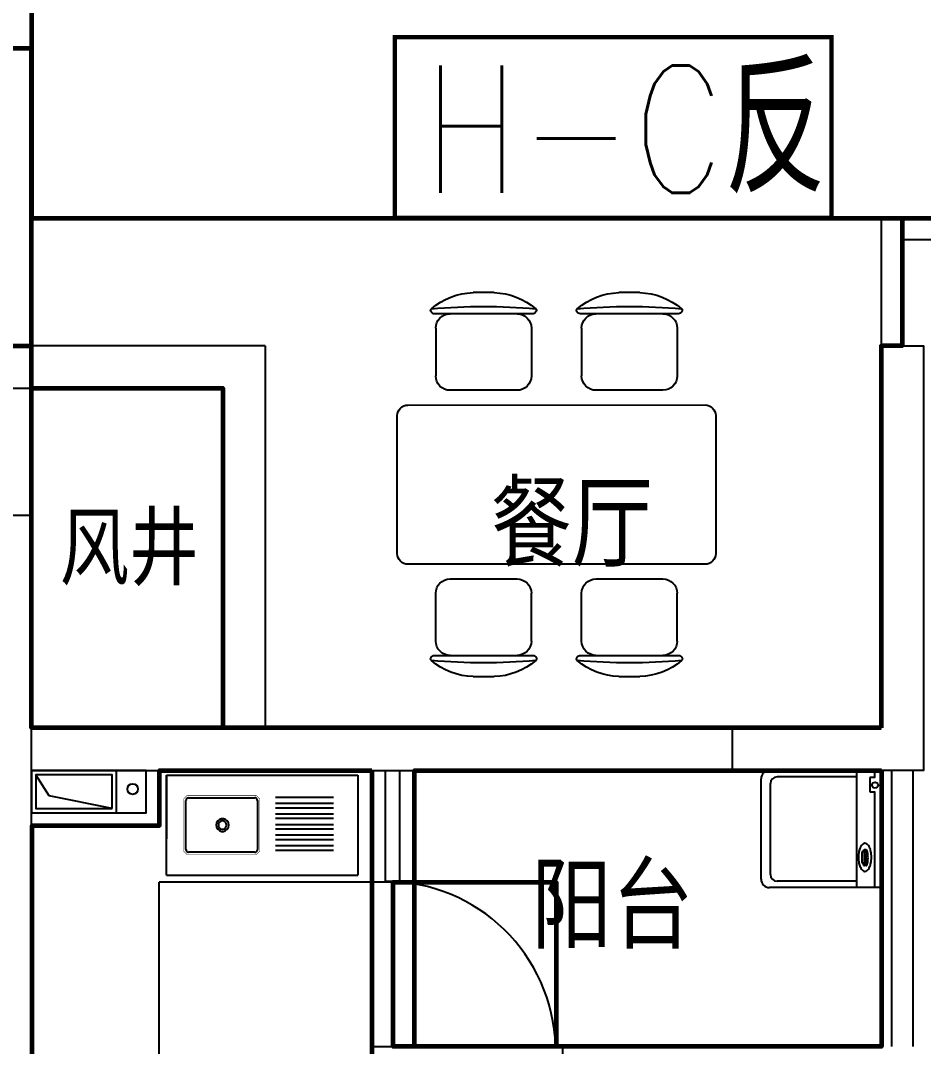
# Model space of a CAD drawing. Extents: x -355483 to -326583, y -641147 to -611949.
# Drawn here: x -337435 to -333183, y -621849 to -617018 of the extents above; entities that cross this region are included whole.
import ezdxf

# ---------------------------------------------------------------- set-up
doc = ezdxf.new("R2010")
doc.units = 0
doc.header["$LTSCALE"] = 1000
doc.header["$MEASUREMENT"] = 0
doc.linetypes.add('HIDDEN', pattern=[7, 5, -2])
doc.layers.get('0').update_dxf_attribs({"linetype": 'CONTINUOUS'})
for name, color, linetype in [('FURNITURE', 55, 'CONTINUOUS'), ('PUB_TEXT', 7, 'CONTINUOUS'), ('TOTHER', 223, 'CONTINUOUS'), ('WALL', 2, 'CONTINUOUS'), ('WINDOW', 3, 'CONTINUOUS'), ('厨房', 8, 'CONTINUOUS'), ('家具', 145, 'CONTINUOUS')]:
    doc.layers.add(name, color=color, linetype=linetype)
for name, color, linetype, lineweight in [('GT_厨房', 4, 'CONTINUOUS', 60), ('GT_玄关', 40, 'CONTINUOUS', 60), ('GT_过道', 30, 'CONTINUOUS', 60), ('GT_门', 245, 'CONTINUOUS', 60), ('GT_阳台', 6, 'CONTINUOUS', 60), ('GT_风机房', 230, 'CONTINUOUS', 60), ('GT_餐厅', 3, 'CONTINUOUS', 60)]:
    doc.layers.add(name, color=color, linetype=linetype, lineweight=lineweight)
doc.styles.add('-黑体', font='simhei.ttf', dxfattribs={"width": 0.7})
doc.styles.add('_HZTXT', font='txt.shx', dxfattribs={"width": 0.8, "bigfont": 'hztxt.shx'})
doc.styles.get("Standard").update_dxf_attribs({"font": 'GBENOR', "bigfont": 'GBCBIG'})

# ---------------------------------------------------------------- blocks, each defined once
blk = doc.blocks.new('M_E16')
for p, q in [((-358.7, -350.6), (-358.7, -119.3)), ((-346.9, -107.1), (-34.1, -107.1)), ((-22.3, -119.3), (-22.3, -350.6)), ((63.3, -103.3), (335.6, -103.3)), ((63.3, -131.7), (335.6, -131.7)), ((63.3, -153.3), (335.6, -153.3)), ((63.3, -181.7), (335.6, -181.7)), ((63.3, -203.3), (335.6, -203.3)), ((63.3, -231.7), (335.6, -231.7)), ((63.3, -253.3), (335.6, -253.3)), ((63.3, -281.7), (335.6, -281.7)), ((63.3, -303.3), (335.6, -303.3)), ((63.3, -331.7), (335.6, -331.7)), ((-34.1, -362.8), (-346.9, -362.8)), ((63.3, -353.3), (335.6, -353.3))]:
    blk.add_line(p, q)
for points, const_width in [([(-352.8, -95), (-370.5, -113.2)], 1.91), ([(-352.8, -95), (-28.2, -95)], 1.8), ([(-10.5, -113.2), (-28.2, -95)], 1.91), ([(-370.5, -356.7), (-370.5, -113.2)], 2), ([(-10.5, -113.2), (-10.5, -356.7)], 2), ([(-370.5, -356.7), (-352.8, -375)], 1.91), ([(-28.2, -375), (-352.8, -375)], 1.8), ([(-28.2, -375), (-10.5, -356.7)], 1.91)]:
    blk.add_lwpolyline(points, dxfattribs=dict(const_width=const_width))
for points in [[(-346.9, -107.1), (-350.9, -107.9), (-354.4, -110), (-357.1, -113.2), (-358.5, -117.2), (-358.7, -119.3)], [(-22.3, -119.3), (-23, -115.1), (-25, -111.5), (-28.2, -108.8), (-32, -107.3), (-34.1, -107.1)], [(-216.3, -235), (-214.5, -245.4), (-209.4, -254.5), (-201.5, -261.3), (-191.9, -264.9), (-181.7, -264.9), (-172, -261.3), (-164.2, -254.5), (-159.1, -245.4), (-157.3, -235), (-159.1, -224.6), (-164.2, -215.4), (-172, -208.6), (-181.7, -205), (-191.9, -205), (-201.5, -208.6), (-209.4, -215.4), (-214.5, -224.6), (-216.3, -235)], [(-206, -235), (-204.8, -241.7), (-201.5, -247.7), (-196.4, -252.1), (-190.1, -254.4), (-183.5, -254.4), (-177.2, -252.1), (-172.1, -247.7), (-168.8, -241.7), (-167.6, -235), (-168.8, -228.2), (-172.1, -222.2), (-177.2, -217.8), (-183.5, -215.5), (-190.1, -215.5), (-196.4, -217.8), (-201.5, -222.2), (-204.8, -228.2), (-206, -235)], [(-358.7, -350.6), (-358, -354.8), (-355.9, -358.4), (-352.8, -361.2), (-348.9, -362.6), (-346.9, -362.8)], [(-34.1, -362.8), (-30, -362.1), (-26.5, -359.9), (-23.9, -356.7), (-22.4, -352.7), (-22.3, -350.6)]]:
    blk.add_lwpolyline(points)
at = {"layer": 'TOTHER', "linetype": 'Continuous'}
for p, q in [((-450, 0), (450, 0)), ((-450, -470.6), (-450, 0)), ((450, 0), (450, -470.6)), ((-450, -470.6), (450, -470.6))]:
    blk.add_line(p, q, dxfattribs=at)
at = {"layer": 'TOTHER', "linetype": 'HIDDEN'}
blk.add_line((-450, 0), (-450, -300), dxfattribs=at)
at = {"width": 0.8, "flags": 9}
for tag in ['XSIZE', 'YSIZE']:
    blk.add_attdef(tag, (0, 0), '', height=0.5, dxfattribs=at)
blk = doc.blocks.new('M_A2ZXL')
blk.add_line((-0.4717, 0), (-0.4717, -0.9996))
blk.add_arc((-0.5, 0), 1, 271.62314, 0)
blk = doc.blocks.new('A$C2617630B')
at = {"color": 1}
for p, q in [((140.2, 517.8), (240, 580)), ((80, 220), (140.2, 517.8)), ((60, 200), (260, 200))]:
    blk.add_line(p, q, dxfattribs=at)
for points in [[(60, 60), (260, 60), (260, 600), (60, 600)], [(80, 220), (240, 220), (240, 580), (80, 580)]]:
    blk.add_lwpolyline(points, close=True, dxfattribs=at)
blk.add_circle((172.3, 124.2), 25, dxfattribs=at)
at = {"layer": 'WALL', "linetype": 'Continuous'}
for points in [[(0, 600), (0, 0), (260, 0)], [(60, 600), (60, 60), (260, 60)]]:
    blk.add_lwpolyline(points, dxfattribs=at)
blk = doc.blocks.new('M_C25MYD')
for p, q in [((-389.1, 921.2), (-289.9, 921.2)), ((297.8, 921.2), (396.9, 921.2)), ((-569.5, 821.2), (-109.5, 821.2)), ((117.3, 821.2), (577.3, 821.2)), ((-564.5, 753.7), (-564.5, 528.7)), ((-114.5, 753.7), (-114.5, 528.7)), ((122.3, 753.7), (122.3, 528.7)), ((572.3, 753.7), (572.3, 528.7)), ((-497, 461.2), (-182, 461.2)), ((189.8, 461.2), (504.8, 461.2)), ((703.9, 391.9), (-696.1, 391.9)), ((-746.1, 341.9), (-746.1, -308.1)), ((753.9, -308.1), (753.9, 341.9)), ((-696.1, -358.1), (703.9, -358.1)), ((-182, -427.3), (-497, -427.3)), ((504.8, -427.3), (189.8, -427.3)), ((-564.5, -719.8), (-564.5, -494.8)), ((-114.5, -719.8), (-114.5, -494.8)), ((122.3, -719.8), (122.3, -494.8)), ((572.3, -719.8), (572.3, -494.8)), ((-109.5, -787.3), (-569.5, -787.3)), ((577.3, -787.3), (117.3, -787.3)), ((-289.9, -887.3), (-389.1, -887.3)), ((396.9, -887.3), (297.8, -887.3))]:
    blk.add_line(p, q)
for centre, radius, start, end in [((-379.3, 605.7), 315.6, 91.7651, 130.7265), ((-299.6, 605.7), 315.6, 49.2735, 88.2349), ((307.5, 605.7), 315.6, 91.7651, 130.7265), ((387.2, 605.7), 315.6, 49.2735, 88.2349), ((-578.7, 837.3), 10, 130.7265, 202.67), ((-569.5, 841.2), 20, 202.67, 270), ((-339.5, -1856.7), 2712.7, 84.8023, 95.1977), ((-109.5, 841.2), 20, 270, 337.33), ((-100.3, 837.3), 10, 337.33, 49.2735), ((108.1, 837.3), 10, 130.7265, 202.67), ((117.3, 841.2), 20, 202.67, 270), ((347.3, -1856.7), 2712.7, 84.8023, 95.1977), ((577.3, 841.2), 20, 270, 337.33), ((586.6, 837.3), 10, 337.33, 49.2735), ((-497, 753.7), 67.5, 90, 180), ((-182, 753.7), 67.5, 0, 90), ((189.8, 753.7), 67.5, 90, 180), ((504.8, 753.7), 67.5, 0, 90), ((-497, 528.7), 67.5, 180, 270), ((-182, 528.7), 67.5, 270, 0), ((189.8, 528.7), 67.5, 180, 270), ((504.8, 528.7), 67.5, 270, 0), ((-696.1, 341.9), 50, 90, 180), ((703.9, 341.9), 50, 0, 90), ((-696.1, -308.1), 50, 180, 270), ((703.9, -308.1), 50, 270, 0), ((-497, -494.8), 67.5, 90, 180), ((-182, -494.8), 67.5, 0, 90), ((189.8, -494.8), 67.5, 90, 180), ((504.8, -494.8), 67.5, 0, 90), ((-497, -719.8), 67.5, 180, 270), ((-182, -719.8), 67.5, 270, 0), ((189.8, -719.8), 67.5, 180, 270), ((504.8, -719.8), 67.5, 270, 0), ((-578.7, -803.5), 10, 157.33, 229.2735), ((-569.5, -807.3), 20, 90, 157.33), ((-379.3, -571.9), 315.6, 229.2735, 268.2349), ((-339.5, 1890.5), 2712.7, 264.8023, 275.1977), ((-299.6, -571.9), 315.6, 271.7651, 310.7265), ((-109.5, -807.3), 20, 22.67, 90), ((-100.3, -803.5), 10, 310.7265, 22.67), ((108.1, -803.5), 10, 157.33, 229.2735), ((117.3, -807.3), 20, 90, 157.33), ((307.5, -571.9), 315.6, 229.2735, 268.2349), ((347.3, 1890.5), 2712.7, 264.8023, 275.1977), ((387.2, -571.9), 315.6, 271.7651, 310.7265), ((577.3, -807.3), 20, 22.67, 90), ((586.6, -803.5), 10, 310.7265, 22.67)]:
    blk.add_arc(centre, radius, start, end)
at = {"width": 0.8, "flags": 9}
for tag in ['XSIZE', 'YSIZE']:
    blk.add_attdef(tag, (0, 0), '', height=0.5, dxfattribs=at)
blk = doc.blocks.new('A$C034B62A7')
at = {"layer": 'FURNITURE'}
for p, q in [((564.7, 552), (40, 552)), ((448.9, 0), (448.9, 552)), ((536, 552), (536, 100.6)), ((564.7, 552), (564.7, 0)), ((0, 512), (0, 40)), ((43.9, 489.8), (43.9, 62.2)), ((449.3, 521.8), (75.9, 521.8)), ((494.2, 447.8), (485.8, 447.8)), ((474.3, 382.8), (474.3, 434.5)), ((474.3, 434.5), (487.6, 434.5)), ((487.6, 434.5), (487.6, 382.8)), ((487.6, 382.8), (474.3, 382.8)), ((495.2, 374.4), (485.8, 374.5)), ((512.2, 100.6), (536.7, 100.6)), ((512.2, 34.1), (512.2, 100.6)), ((40, 0), (564.7, 0)), ((449.3, 30.2), (75.9, 30.2)), ((536.7, 34.1), (512.2, 34.1)), ((536, 34.1), (536, 0))]:
    blk.add_line(p, q, dxfattribs=at)
at = {"layer": 'FURNITURE', "extrusion": (0, 0, -1)}
for centre, major_axis, start_param, end_param in [((40, 512), (-28.3, 28.3), 5.497787, 7.068583), ((75.9, 489.8), (22.6, 22.6), 3.926991, 5.497787), ((602.5, 409.2), (-143.5, 12.6), -0.087745, 0.100807), ((546.3, 419.9), (-79.2, 35.5), -0.23261, 0.010537), ((511, 436.2), (28.8, 38.3), 4.499337, 4.906096), ((552.3, 418.2), (16.9, 73.6), 4.704004, 4.738946), ((489.1, 460.4), (-10.8, 10.8), 0.05306, 0.785398), ((511.2, 428.8), (23.4, 23.4), 4.17942, 4.483935), ((485.8, 444.6), (2.28, 2.28), 4.483935, 5.497787), ((485.8, 444.6), (-2.28, 2.28), 0.785398, 1.79925), ((460.5, 428.8), (-23.4, 23.4), 1.79925, 2.103765), ((489.1, 460.4), (10.8, 10.8), -0.785398, -0.05306), ((419.4, 418.2), (-53.4, 53.4), 2.103765, 2.24976), ((494.2, 444.6), (-2.28, 2.28), 0.785398, 1.79925), ((468.9, 428.8), (23.4, 23.4), 0.228454, 0.532969), ((467.3, 436.2), (-33.9, 33.9), 1.517736, 1.924496), ((427.8, 418.2), (74.6, 11.9), -0.094848, 0.051146), ((432, 419.9), (-25.4, 83), 1.435825, 1.678971), ((375.8, 409.2), (-13.9, 143.3), 1.478581, 1.667134), ((602.5, 409.2), (11.2, 143.6), 4.446326, 4.634879), ((419.4, 404.1), (13, 74.4), 1.504123, 1.650118), ((353.3, 411.2), (141.8, 7), -0.056767, 0.049668), ((353.3, 411.2), (-141.4, 12.8), 3.051489, 3.157924), ((427.8, 404.1), (12.3, 74.5), 1.513341, 1.659335), ((361.7, 411.2), (141.4, 12.8), -0.016332, 0.090103), ((361.7, 411.2), (-141.4, 12.8), 3.051489, 3.157924), ((375.8, 409.2), (14.9, 143.2), 1.467263, 1.655816), ((546.3, 398.4), (-25.4, 83), 4.577418, 4.820564), ((511, 382.2), (-33.9, 33.9), 4.659329, 5.066088), ((489.1, 357.9), (-10.8, 10.8), 3.926991, 4.659329), ((511.2, 393.5), (29.8, 14.4), 3.035314, 3.26212), ((485.8, 377.7), (-2.28, 2.28), 3.926991, 4.940843), ((485.8, 377.7), (-2.28, 2.28), 2.913139, 3.926991), ((460.5, 393.5), (23.4, 23.4), 1.037827, 1.342343), ((489.1, 357.9), (10.8, 10.8), 1.623856, 2.356194), ((494.2, 377.7), (-2.28, 2.28), 3.926991, 4.240198), ((494.2, 377.7), (2.28, 2.28), 1.342343, 2.356194), ((468.9, 393.5), (13.1, 30.3), 1.415272, 1.719787), ((467.3, 382.2), (33.9, 33.9), 1.217097, 1.623856), ((432, 398.4), (22.8, 83.7), 1.493089, 1.736235), ((75.9, 62.2), (-22.6, 22.6), 3.926991, 5.497787), ((536.7, 69.1), (-9.9, 9.9), 0.785398, 7.068583), ((40, 40), (28.3, 28.3), 2.356194, 3.926991)]:
    blk.add_ellipse(centre, major_axis=major_axis, ratio=1, start_param=start_param, end_param=end_param, dxfattribs=at)
at = {"layer": 'FURNITURE', "text_generation_flag": 4, "width": 0.8, "flags": 9}
for tag in ['YSIZE', 'XSIZE']:
    blk.add_attdef(tag, (564.7, 276), '', height=0.4, rotation=90, dxfattribs=at)

msp = doc.modelspace()

# ---------------------------------------------------------------- linework, layer by layer
at = {"layer": 'GT_厨房'}
msp.add_lwpolyline([(-335780.7, -620549), (-335780.7, -624249), (-337380.7, -624249), (-337380.7, -620809), (-336780.7, -620809), (-336780.7, -620549), (-335780.7, -620549)], dxfattribs=at)
at = {"layer": 'GT_玄关'}
msp.add_lwpolyline([(-338583.1, -617299), (-338583.1, -618549), (-337383.2, -618549), (-337383.1, -617149), (-338583.1, -617149.1), (-338583.1, -617299)], dxfattribs=at)
at = {"layer": 'GT_过道'}
msp.add_lwpolyline([(-337383.1, -616949), (-337383.1, -617949), (-331583.2, -617949), (-331583.2, -616949), (-337383.1, -616949)], dxfattribs=at)
at = {"layer": 'GT_门'}
msp.add_lwpolyline([(-334913.6, -621849), (-335580.7, -621849), (-335680.7, -621849), (-335680.7, -621075.3), (-334913.6, -621075.3), (-334913.6, -621849)], dxfattribs=at)
at = {"layer": 'GT_阳台'}
msp.add_lwpolyline([(-333380.7, -620549), (-333380.8, -621849), (-335580.7, -621849), (-335580.7, -620549), (-333409.5, -620549), (-333380.8, -620549)], dxfattribs=at)
at = {"layer": 'GT_风机房'}
msp.add_lwpolyline([(-337383.1, -618749), (-336483.1, -618749), (-336483.1, -620349), (-337383.1, -620349), (-337383.1, -618749)], dxfattribs=at)
at = {"layer": 'GT_餐厅'}
msp.add_lwpolyline([(-333383.2, -620349), (-337383.2, -620349), (-337383.2, -618549), (-337383.2, -617949), (-333283.2, -617949), (-333283.2, -618549), (-333383.2, -618549), (-333383.2, -620349)], dxfattribs=at)
at = {"layer": 'PUB_TEXT', "const_width": 20}
msp.add_lwpolyline([(-335673, -617096), (-333616.4, -617096), (-333616.4, -617947.3), (-335673, -617947.3)], close=True, dxfattribs=at)
at = {"layer": 'WALL'}
for p, q in [((-337383.1, -617149), (-337383.2, -614849)), ((-337383.1, -617149), (-337583.1, -617149)), ((-333383.1, -617949), (-333383.1, -618549)), ((-333383.1, -617949), (-332479.2, -617949)), ((-333283.1, -618049), (-333283.1, -618549)), ((-333283.1, -618049), (-332479.2, -618049)), ((-336283.1, -618549), (-337383.1, -618549)), ((-336283.1, -618549), (-336283.1, -620349)), ((-336483.1, -618749), (-337383.1, -618749)), ((-336483.1, -618749), (-336483.1, -620349)), ((-336483.1, -620349), (-337383.1, -620349)), ((-334083.1, -620349), (-336283.1, -620349)), ((-337383.1, -620549), (-334083.1, -620549))]:
    msp.add_line(p, q, dxfattribs=at)
for points in [[(-337383.1, -618749), (-337383.1, -618549), (-340283.1, -618549), (-340283.1, -618849), (-340083.1, -618849), (-340083.1, -618749), (-337383.1, -618749)], [(-337583.1, -625049), (-337383.1, -625049), (-337383.1, -619349), (-337583.1, -619349), (-337583.1, -625049)]]:
    msp.add_lwpolyline(points, dxfattribs=at)
for points in [[(-333383.1, -620549), (-334083.1, -620549), (-334083.1, -620349), (-333383.1, -620349), (-333383.1, -618549), (-333183.1, -618549), (-333183.1, -620549)], [(-335583.1, -621849), (-334883.1, -621849), (-334883.1, -622049), (-335583.1, -622049), (-335583.1, -623999), (-335783.1, -623999), (-335783.1, -621849)]]:
    msp.add_lwpolyline(points, close=True, dxfattribs=at)
at = {"layer": 'WINDOW'}
for p, q in [((-337383.1, -618749), (-337383.1, -619349)), ((-335783.1, -620549), (-335783.1, -621075.3)), ((-335716.5, -621075.3), (-335716.5, -620549)), ((-335649.8, -621075.3), (-335649.8, -620549)), ((-335583.1, -620549), (-335583.1, -621849)), ((-333383.1, -620549), (-333383.1, -621849)), ((-333333.1, -620549), (-333333.1, -621849)), ((-333233, -620549), (-333233, -621849)), ((-336783.2, -624249), (-336783.2, -621075.3)), ((-335783.1, -621075.3), (-336783.2, -621075.3)), ((-335583.1, -621075.3), (-335783.1, -621075.3))]:
    msp.add_line(p, q, dxfattribs=at)

# ---------------------------------------------------------------- block references
at = {"rotation": 90}
msp.add_blockref('A$C2617630B', (-336783.1, -620809), dxfattribs=at)
at = {"layer": 'FURNITURE', "xscale": -1, "rotation": 180}
msp.add_blockref('A$C034B62A7', (-333948, -620549), dxfattribs=at)
at = {"layer": 'WINDOW', "xscale": -800, "yscale": -800, "zscale": 800, "rotation": 270}
msp.add_blockref('M_A2ZXL', (-335715.8, -621471.7), dxfattribs=at)
at = {"layer": '厨房'}
msp.add_blockref('M_E16', (-336297.6, -620571.2), dxfattribs=at)
at = {"layer": '家具', "xscale": -1, "rotation": 0.0049126135665034}
msp.add_blockref('M_C25MYD', (-334907.5, -619220.1), dxfattribs=at)

# ---------------------------------------------------------------- texts
at = {"layer": 'PUB_TEXT', "width": 0.8}
for s, height, style, p in [('H-C反', 600, '_HZTXT', (-335539.4, -617829.5)), ('风井', 300, '-黑体', (-337251, -619644.4))]:
    msp.add_text(s, height=height, dxfattribs=dict(at, style=style)).set_placement(p)
at = {"layer": 'PUB_TEXT', "linetype": 'Continuous', "style": '-黑体', "width": 0.8}
for s, p in [('餐厅', (-335221, -619552.8)), ('阳台', (-335030.9, -621351))]:
    msp.add_text(s, height=350, dxfattribs=at).set_placement(p)

doc.saveas('drawing.dxf')
